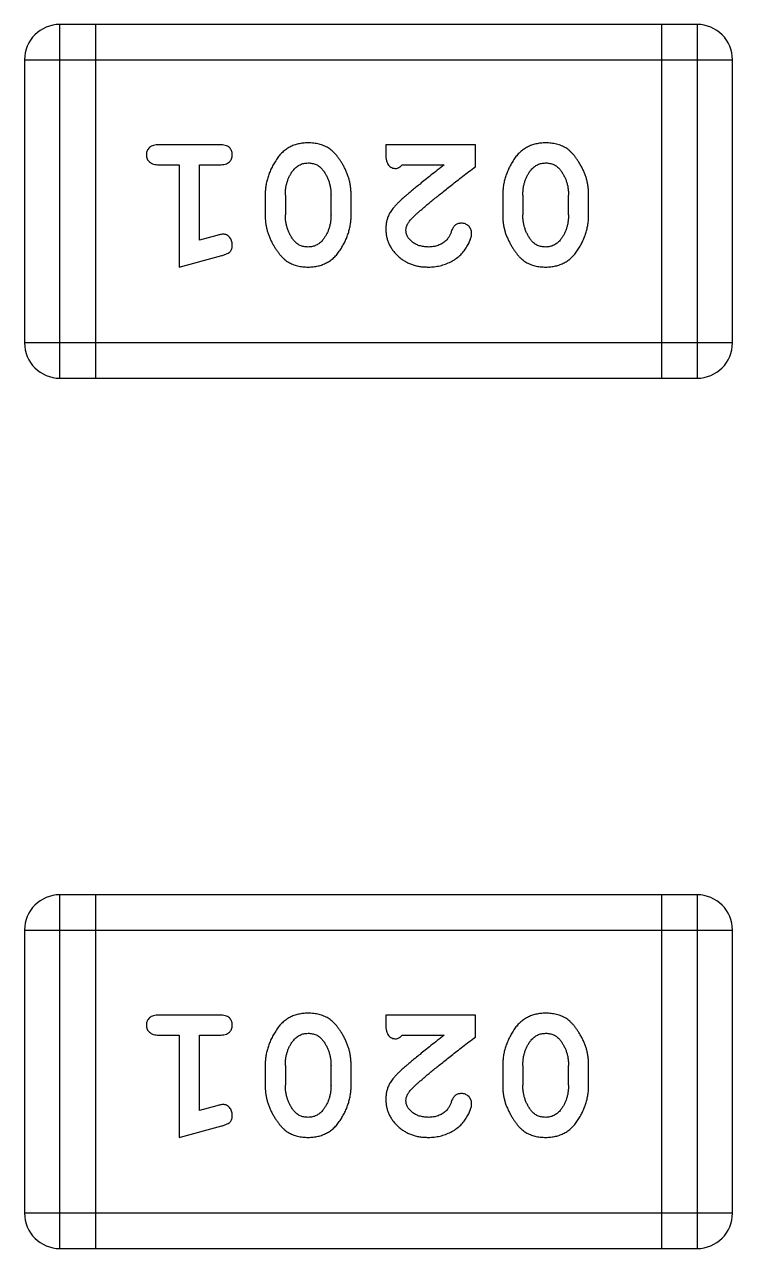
# Model space of a CAD drawing. Header units: millimetres. Extents: x 563 to 681, y 173 to 284.
# Drawn here: x 649.416 to 650.025, y 251.032 to 252.086 of the extents above; entities that cross this region are included whole.
import ezdxf

# ---------------------------------------------------------------- set-up
doc = ezdxf.new("R2010")
doc.units = ezdxf.units.MM
doc.header["$LTSCALE"] = 30.734
doc.layers.get('0').update_dxf_attribs({"linetype": 'CONTINUOUS'})

msp = doc.modelspace()

# ---------------------------------------------------------------- linework, layer by layer
at = {"linetype": 'Continuous'}
for p, q in [((649.9947, 252.0865), (649.4461, 252.0865)), ((649.4461, 251.7817), (649.4461, 252.0865)), ((649.4766, 252.0865), (649.4766, 251.7817)), ((649.9642, 252.0865), (649.9642, 251.7817)), ((649.9947, 252.0865), (649.9947, 251.7817)), ((649.4156, 252.056), (650.0252, 252.056)), ((649.4156, 252.056), (649.4156, 251.8121)), ((650.0252, 251.8121), (650.0252, 252.056)), ((649.5835, 251.9828), (649.5316, 251.9828)), ((649.8038, 251.9828), (649.7267, 251.9828)), ((649.7267, 251.9828), (649.7267, 251.975)), ((649.8038, 251.9639), (649.8038, 251.9828)), ((649.5316, 251.9655), (649.5489, 251.9655)), ((649.5489, 251.9655), (649.5489, 251.8774)), ((649.5662, 251.9655), (649.5835, 251.9655)), ((649.5662, 251.9006), (649.5662, 251.9655)), ((649.7408, 251.9655), (649.777, 251.9655)), ((649.6229, 251.9398), (649.6229, 251.922)), ((649.6402, 251.9395), (649.6402, 251.9223)), ((649.6795, 251.9223), (649.6795, 251.9395)), ((649.6968, 251.922), (649.6968, 251.9398)), ((649.8274, 251.9398), (649.8274, 251.922)), ((649.8447, 251.9395), (649.8447, 251.9223)), ((649.884, 251.9223), (649.884, 251.9395)), ((649.9013, 251.922), (649.9013, 251.9398)), ((649.5812, 251.9047), (649.5662, 251.9006)), ((649.5489, 251.8774), (649.5855, 251.8873)), ((650.0252, 251.8121), (649.4156, 251.8121)), ((649.4461, 251.7817), (649.9947, 251.7817)), ((649.9947, 251.3365), (649.4461, 251.3365)), ((649.4461, 251.0317), (649.4461, 251.3365)), ((649.4766, 251.3365), (649.4766, 251.0317)), ((649.9642, 251.3365), (649.9642, 251.0317)), ((649.9947, 251.3365), (649.9947, 251.0317)), ((649.4156, 251.306), (650.0252, 251.306)), ((649.4156, 251.306), (649.4156, 251.0621)), ((650.0252, 251.0621), (650.0252, 251.306)), ((649.5835, 251.2328), (649.5316, 251.2328)), ((649.8038, 251.2328), (649.7267, 251.2328)), ((649.7267, 251.2328), (649.7267, 251.225)), ((649.8038, 251.2139), (649.8038, 251.2328)), ((649.5316, 251.2155), (649.5489, 251.2155)), ((649.5489, 251.2155), (649.5489, 251.1274)), ((649.5662, 251.2155), (649.5835, 251.2155)), ((649.5662, 251.1506), (649.5662, 251.2155)), ((649.7408, 251.2155), (649.777, 251.2155)), ((649.6229, 251.1898), (649.6229, 251.172)), ((649.6402, 251.1895), (649.6402, 251.1723)), ((649.6795, 251.1723), (649.6795, 251.1895)), ((649.6968, 251.172), (649.6968, 251.1898)), ((649.8274, 251.1898), (649.8274, 251.172)), ((649.8447, 251.1895), (649.8447, 251.1723)), ((649.884, 251.1723), (649.884, 251.1895)), ((649.9013, 251.172), (649.9013, 251.1898)), ((649.5812, 251.1547), (649.5662, 251.1506)), ((649.5489, 251.1274), (649.5855, 251.1373)), ((650.0252, 251.0621), (649.4156, 251.0621)), ((649.4461, 251.0317), (649.9947, 251.0317))]:
    msp.add_line(p, q, dxfattribs=at)
for centre, start, end in [((649.4461, 252.056), 90, 180), ((649.9947, 252.056), 360, 90), ((649.4461, 251.8121), 180, 270), ((649.9947, 251.8121), 270, 360), ((649.4461, 251.306), 90, 180), ((649.9947, 251.306), 360, 90), ((649.4461, 251.0621), 180, 270), ((649.9947, 251.0621), 270, 360)]:
    msp.add_arc(centre, 0.0305, start, end, dxfattribs=at)
for points, knots in [([(649.5316, 251.9828), (649.5307, 251.9828), (649.529, 251.9828), (649.5267, 251.9823), (649.5248, 251.9816), (649.5232, 251.9805), (649.522, 251.9792), (649.5212, 251.9777), (649.5207, 251.976), (649.5206, 251.9748), (649.5206, 251.9742)], [0, 0, 0, 0, 0.169012, 0.317488, 0.445429, 0.560977, 0.67065, 0.776666, 0.88492, 1, 1, 1, 1]), ([(649.5945, 251.9742), (649.5945, 251.9748), (649.5944, 251.976), (649.5939, 251.9777), (649.5931, 251.9792), (649.592, 251.9805), (649.5904, 251.9816), (649.5884, 251.9823), (649.5861, 251.9828), (649.5844, 251.9828), (649.5835, 251.9828)], [0, 0, 0, 0, 0.115051, 0.223278, 0.329269, 0.437893, 0.554681, 0.682591, 0.83103, 1, 1, 1, 1]), ([(649.6598, 251.9844), (649.6583, 251.9844), (649.6555, 251.9843), (649.6514, 251.9836), (649.6476, 251.9825), (649.644, 251.9809), (649.6407, 251.9788), (649.6376, 251.9763), (649.6348, 251.9734), (649.6324, 251.97), (649.6302, 251.9664), (649.6282, 251.9627), (649.6266, 251.959), (649.6252, 251.9552), (649.6242, 251.9514), (649.6234, 251.9476), (649.6229, 251.9437), (649.6229, 251.9411), (649.6229, 251.9398)], [0, 0, 0, 0, 0.067217, 0.131051, 0.19272, 0.252824, 0.312745, 0.373449, 0.436041, 0.501494, 0.567761, 0.632087, 0.695096, 0.757109, 0.817993, 0.878657, 0.939311, 1, 1, 1, 1]), ([(649.6968, 251.9398), (649.6968, 251.9409), (649.6967, 251.943), (649.6964, 251.9462), (649.696, 251.9493), (649.6952, 251.9524), (649.6944, 251.9554), (649.6932, 251.9584), (649.692, 251.9614), (649.6905, 251.9643), (649.6889, 251.967), (649.6873, 251.9695), (649.6857, 251.9719), (649.684, 251.974), (649.6823, 251.9758), (649.6806, 251.9775), (649.6789, 251.9789), (649.6765, 251.9805), (649.6733, 251.9821), (649.6691, 251.9834), (649.6646, 251.9843), (649.6614, 251.9844), (649.6598, 251.9844)], [0, 0, 0, 0, 0.049886, 0.09882, 0.148132, 0.19689, 0.246038, 0.295176, 0.345305, 0.395692, 0.445312, 0.491875, 0.535813, 0.577009, 0.616081, 0.652689, 0.687585, 0.720206, 0.785062, 0.85223, 0.923759, 1, 1, 1, 1]), ([(649.8643, 251.9844), (649.8628, 251.9844), (649.86, 251.9843), (649.8559, 251.9836), (649.8521, 251.9825), (649.8485, 251.9809), (649.8452, 251.9788), (649.8421, 251.9763), (649.8393, 251.9734), (649.8369, 251.97), (649.8347, 251.9664), (649.8327, 251.9627), (649.8311, 251.959), (649.8297, 251.9552), (649.8287, 251.9514), (649.8279, 251.9476), (649.8275, 251.9437), (649.8274, 251.9411), (649.8274, 251.9398)], [0, 0, 0, 0, 0.067217, 0.131051, 0.19272, 0.252824, 0.312745, 0.373449, 0.436041, 0.501494, 0.567761, 0.632087, 0.695096, 0.757109, 0.817993, 0.878657, 0.939311, 1, 1, 1, 1]), ([(649.9013, 251.9398), (649.9013, 251.9409), (649.9013, 251.943), (649.9009, 251.9462), (649.9005, 251.9493), (649.8998, 251.9524), (649.8989, 251.9554), (649.8978, 251.9584), (649.8965, 251.9614), (649.895, 251.9643), (649.8934, 251.967), (649.8918, 251.9695), (649.8902, 251.9719), (649.8885, 251.974), (649.8868, 251.9758), (649.8851, 251.9775), (649.8834, 251.9789), (649.881, 251.9805), (649.8779, 251.9821), (649.8737, 251.9834), (649.8691, 251.9843), (649.8659, 251.9844), (649.8643, 251.9844)], [0, 0, 0, 0, 0.049886, 0.09882, 0.148132, 0.19689, 0.246038, 0.295176, 0.345305, 0.395692, 0.445312, 0.491875, 0.535813, 0.577009, 0.616081, 0.652689, 0.687585, 0.720206, 0.785062, 0.85223, 0.923759, 1, 1, 1, 1]), ([(649.5206, 251.9742), (649.5206, 251.9736), (649.5207, 251.9724), (649.5212, 251.9707), (649.522, 251.9692), (649.5232, 251.9679), (649.5248, 251.9668), (649.5267, 251.966), (649.529, 251.9656), (649.5307, 251.9655), (649.5316, 251.9655)], [0, 0, 0, 0, 0.11517, 0.223509, 0.328254, 0.438012, 0.553651, 0.682263, 0.830856, 1, 1, 1, 1]), ([(649.5835, 251.9655), (649.5844, 251.9655), (649.5861, 251.9656), (649.5884, 251.966), (649.5904, 251.9668), (649.592, 251.9679), (649.5931, 251.9692), (649.5939, 251.9707), (649.5944, 251.9724), (649.5945, 251.9736), (649.5945, 251.9742)], [0, 0, 0, 0, 0.169102, 0.317658, 0.446239, 0.563118, 0.671828, 0.776546, 0.884858, 1, 1, 1, 1]), ([(649.7267, 251.975), (649.7267, 251.9739), (649.7267, 251.9719), (649.7272, 251.9692), (649.7279, 251.967), (649.7289, 251.9652), (649.7302, 251.9639), (649.7318, 251.963), (649.7335, 251.9625), (649.7347, 251.9624), (649.7353, 251.9624)], [0, 0, 0, 0, 0.1844, 0.34094, 0.473574, 0.586824, 0.690029, 0.789175, 0.890445, 1, 1, 1, 1]), ([(649.6402, 251.9395), (649.6402, 251.9406), (649.6402, 251.9427), (649.6406, 251.9457), (649.6411, 251.9486), (649.642, 251.9514), (649.6429, 251.9541), (649.6442, 251.9566), (649.6457, 251.9591), (649.6468, 251.9606), (649.6474, 251.9613)], [0, 0, 0, 0, 0.135449, 0.266263, 0.393429, 0.516942, 0.639128, 0.758779, 0.879341, 1, 1, 1, 1]), ([(649.6474, 251.9613), (649.6478, 251.9618), (649.6486, 251.9627), (649.6499, 251.9638), (649.6514, 251.9648), (649.6529, 251.9657), (649.6545, 251.9663), (649.6561, 251.9668), (649.6579, 251.967), (649.6591, 251.9671), (649.6597, 251.9671)], [0, 0, 0, 0, 0.129853, 0.25607, 0.380154, 0.49978, 0.62208, 0.743277, 0.868791, 1, 1, 1, 1]), ([(649.6597, 251.9671), (649.6603, 251.9671), (649.6616, 251.9671), (649.6634, 251.9668), (649.6651, 251.9664), (649.6667, 251.9658), (649.6682, 251.9651), (649.6695, 251.9641), (649.6707, 251.9631), (649.6715, 251.9622), (649.6718, 251.9618)], [0, 0, 0, 0, 0.139844, 0.271849, 0.399162, 0.521619, 0.6402, 0.758957, 0.87828, 1, 1, 1, 1]), ([(649.6718, 251.9618), (649.6725, 251.961), (649.6737, 251.9594), (649.6752, 251.9569), (649.6766, 251.9543), (649.6776, 251.9515), (649.6784, 251.9487), (649.6791, 251.9457), (649.6794, 251.9426), (649.6795, 251.9406), (649.6795, 251.9395)], [0, 0, 0, 0, 0.124927, 0.248361, 0.370889, 0.492583, 0.61616, 0.741472, 0.869044, 1, 1, 1, 1]), ([(649.7353, 251.9624), (649.7358, 251.9624), (649.7367, 251.9625), (649.7381, 251.9632), (649.7395, 251.9642), (649.7404, 251.965), (649.7408, 251.9655)], [0, 0, 0, 0, 0.20611, 0.432681, 0.695597, 1, 1, 1, 1]), ([(649.777, 251.9655), (649.775, 251.964), (649.7712, 251.961), (649.7657, 251.9567), (649.7608, 251.9527), (649.7563, 251.9491), (649.7524, 251.946), (649.7489, 251.9431), (649.746, 251.9407), (649.7443, 251.9392), (649.7435, 251.9385)], [0, 0, 0, 0, 0.176662, 0.337826, 0.484741, 0.617764, 0.73494, 0.837793, 0.926412, 1, 1, 1, 1]), ([(649.7488, 251.919), (649.7492, 251.9194), (649.7502, 251.9204), (649.7518, 251.922), (649.7536, 251.9237), (649.7558, 251.9256), (649.7583, 251.9277), (649.761, 251.9301), (649.764, 251.9326), (649.7673, 251.9353), (649.7709, 251.9382), (649.7748, 251.9413), (649.7789, 251.9446), (649.7833, 251.9481), (649.7881, 251.9518), (649.793, 251.9557), (649.7983, 251.9597), (649.8019, 251.9625), (649.8038, 251.9639)], [0, 0, 0, 0, 0.026647, 0.057942, 0.094152, 0.134806, 0.180631, 0.231142, 0.286385, 0.346321, 0.411439, 0.481035, 0.555329, 0.634592, 0.718826, 0.807759, 0.901393, 1, 1, 1, 1]), ([(649.8447, 251.9395), (649.8447, 251.9406), (649.8448, 251.9427), (649.8451, 251.9457), (649.8456, 251.9486), (649.8465, 251.9514), (649.8474, 251.9541), (649.8487, 251.9566), (649.8502, 251.9591), (649.8513, 251.9606), (649.8519, 251.9613)], [0, 0, 0, 0, 0.135449, 0.266263, 0.393429, 0.516942, 0.639128, 0.758779, 0.879341, 1, 1, 1, 1]), ([(649.8519, 251.9613), (649.8523, 251.9618), (649.8531, 251.9627), (649.8545, 251.9638), (649.8559, 251.9648), (649.8574, 251.9657), (649.859, 251.9663), (649.8606, 251.9668), (649.8624, 251.967), (649.8636, 251.9671), (649.8642, 251.9671)], [0, 0, 0, 0, 0.129853, 0.25607, 0.380154, 0.49978, 0.62208, 0.743277, 0.868791, 1, 1, 1, 1]), ([(649.8642, 251.9671), (649.8649, 251.9671), (649.8661, 251.9671), (649.8679, 251.9668), (649.8696, 251.9664), (649.8712, 251.9658), (649.8727, 251.9651), (649.874, 251.9641), (649.8753, 251.9631), (649.876, 251.9622), (649.8764, 251.9618)], [0, 0, 0, 0, 0.139844, 0.271849, 0.399162, 0.521619, 0.6402, 0.758957, 0.87828, 1, 1, 1, 1]), ([(649.8764, 251.9618), (649.877, 251.961), (649.8782, 251.9594), (649.8797, 251.9569), (649.8811, 251.9543), (649.8821, 251.9515), (649.883, 251.9487), (649.8836, 251.9457), (649.8839, 251.9426), (649.884, 251.9406), (649.884, 251.9395)], [0, 0, 0, 0, 0.124927, 0.248361, 0.370889, 0.492583, 0.61616, 0.741472, 0.869044, 1, 1, 1, 1]), ([(649.7435, 251.9385), (649.7426, 251.9377), (649.7409, 251.9362), (649.7385, 251.934), (649.7364, 251.9319), (649.7345, 251.9299), (649.7329, 251.928), (649.7316, 251.9263), (649.7304, 251.9246), (649.7293, 251.9226), (649.7282, 251.92), (649.7273, 251.9169), (649.7268, 251.9136), (649.7267, 251.9113), (649.7267, 251.9102)], [0, 0, 0, 0, 0.103002, 0.197728, 0.285279, 0.365235, 0.437224, 0.502446, 0.560545, 0.611446, 0.707576, 0.80349, 0.900532, 1, 1, 1, 1]), ([(649.6229, 251.922), (649.6229, 251.921), (649.6229, 251.9188), (649.6232, 251.9156), (649.6237, 251.9125), (649.6244, 251.9094), (649.6253, 251.9063), (649.6264, 251.9033), (649.6277, 251.9004), (649.6292, 251.8975), (649.6308, 251.8948), (649.6325, 251.8922), (649.6341, 251.8899), (649.6358, 251.8878), (649.6375, 251.8859), (649.6392, 251.8843), (649.641, 251.8828), (649.6433, 251.8813), (649.6465, 251.8797), (649.6507, 251.8784), (649.6552, 251.8776), (649.6584, 251.8775), (649.66, 251.8774)], [0, 0, 0, 0, 0.049855, 0.099516, 0.148482, 0.19758, 0.246804, 0.296268, 0.346517, 0.397047, 0.446826, 0.49336, 0.537801, 0.579207, 0.617974, 0.654833, 0.689171, 0.722088, 0.786392, 0.853518, 0.924186, 1, 1, 1, 1]), ([(649.6477, 251.9), (649.6471, 251.9008), (649.6459, 251.9024), (649.6444, 251.905), (649.6431, 251.9076), (649.642, 251.9104), (649.6412, 251.9132), (649.6406, 251.9161), (649.6402, 251.9192), (649.6402, 251.9213), (649.6402, 251.9223)], [0, 0, 0, 0, 0.125331, 0.248948, 0.371201, 0.494032, 0.616811, 0.742104, 0.868849, 1, 1, 1, 1]), ([(649.66, 251.8774), (649.6614, 251.8775), (649.6642, 251.8775), (649.6683, 251.8783), (649.6722, 251.8794), (649.6757, 251.881), (649.679, 251.883), (649.6821, 251.8855), (649.6849, 251.8885), (649.6873, 251.8919), (649.6895, 251.8955), (649.6915, 251.8992), (649.6931, 251.9029), (649.6945, 251.9066), (649.6955, 251.9104), (649.6963, 251.9143), (649.6967, 251.9181), (649.6968, 251.9207), (649.6968, 251.922)], [0, 0, 0, 0, 0.06692, 0.130834, 0.19258, 0.252759, 0.312631, 0.373411, 0.436359, 0.501894, 0.568244, 0.632472, 0.69556, 0.757163, 0.818592, 0.878885, 0.939235, 1, 1, 1, 1]), ([(649.6795, 251.9223), (649.6795, 251.9213), (649.6794, 251.9192), (649.6791, 251.9161), (649.6785, 251.9132), (649.6777, 251.9104), (649.6767, 251.9077), (649.6754, 251.9052), (649.674, 251.9028), (649.6728, 251.9013), (649.6722, 251.9005)], [0, 0, 0, 0, 0.135446, 0.266257, 0.393419, 0.517936, 0.639137, 0.758785, 0.879345, 1, 1, 1, 1]), ([(649.744, 251.9093), (649.7441, 251.91), (649.7442, 251.9117), (649.7452, 251.9141), (649.7467, 251.9166), (649.748, 251.9181), (649.7488, 251.919)], [0, 0, 0, 0, 0.212836, 0.442809, 0.70317, 1, 1, 1, 1]), ([(649.8274, 251.922), (649.8274, 251.921), (649.8274, 251.9188), (649.8277, 251.9156), (649.8283, 251.9125), (649.8289, 251.9094), (649.8298, 251.9063), (649.831, 251.9033), (649.8323, 251.9004), (649.8338, 251.8975), (649.8354, 251.8948), (649.837, 251.8922), (649.8386, 251.8899), (649.8403, 251.8878), (649.842, 251.8859), (649.8437, 251.8843), (649.8455, 251.8828), (649.8478, 251.8813), (649.851, 251.8797), (649.8552, 251.8784), (649.8597, 251.8776), (649.8629, 251.8775), (649.8645, 251.8774)], [0, 0, 0, 0, 0.049855, 0.099516, 0.148482, 0.19758, 0.246804, 0.296268, 0.346517, 0.397047, 0.446826, 0.49336, 0.537801, 0.579207, 0.617974, 0.654833, 0.689171, 0.722088, 0.786392, 0.853518, 0.924186, 1, 1, 1, 1]), ([(649.8522, 251.9), (649.8516, 251.9008), (649.8504, 251.9024), (649.8489, 251.905), (649.8476, 251.9076), (649.8465, 251.9104), (649.8457, 251.9132), (649.8451, 251.9161), (649.8447, 251.9192), (649.8447, 251.9213), (649.8447, 251.9223)], [0, 0, 0, 0, 0.125331, 0.248948, 0.371201, 0.494032, 0.616811, 0.742104, 0.868849, 1, 1, 1, 1]), ([(649.8645, 251.8774), (649.8659, 251.8775), (649.8688, 251.8775), (649.8728, 251.8783), (649.8767, 251.8794), (649.8803, 251.881), (649.8836, 251.883), (649.8866, 251.8855), (649.8894, 251.8885), (649.8919, 251.8919), (649.8941, 251.8955), (649.896, 251.8992), (649.8976, 251.9029), (649.899, 251.9066), (649.9, 251.9104), (649.9008, 251.9143), (649.9012, 251.9181), (649.9013, 251.9207), (649.9013, 251.922)], [0, 0, 0, 0, 0.06692, 0.130834, 0.19258, 0.252759, 0.312631, 0.373411, 0.436359, 0.501894, 0.568244, 0.632472, 0.69556, 0.757163, 0.818592, 0.878885, 0.939235, 1, 1, 1, 1]), ([(649.884, 251.9223), (649.884, 251.9213), (649.8839, 251.9192), (649.8836, 251.9161), (649.883, 251.9132), (649.8822, 251.9104), (649.8812, 251.9077), (649.8799, 251.9052), (649.8785, 251.9028), (649.8773, 251.9013), (649.8768, 251.9005)], [0, 0, 0, 0, 0.135446, 0.266257, 0.393419, 0.517936, 0.639137, 0.758785, 0.879345, 1, 1, 1, 1]), ([(649.7267, 251.9102), (649.7267, 251.9091), (649.7268, 251.9069), (649.7273, 251.9036), (649.7281, 251.9005), (649.7292, 251.8976), (649.7307, 251.8947), (649.7325, 251.892), (649.7346, 251.8894), (649.737, 251.887), (649.7396, 251.8847), (649.7425, 251.8828), (649.7455, 251.8811), (649.7487, 251.8797), (649.7521, 251.8787), (649.7557, 251.8779), (649.7595, 251.8775), (649.762, 251.8775), (649.7634, 251.8774)], [0, 0, 0, 0, 0.060981, 0.120256, 0.178148, 0.236115, 0.293993, 0.352864, 0.413358, 0.476056, 0.539296, 0.602396, 0.665116, 0.728325, 0.792919, 0.859317, 0.928302, 1, 1, 1, 1]), ([(649.7635, 251.8947), (649.7621, 251.8948), (649.7594, 251.8949), (649.7556, 251.8957), (649.7522, 251.8971), (649.7493, 251.899), (649.747, 251.9013), (649.7452, 251.9037), (649.7442, 251.9065), (649.7441, 251.9083), (649.744, 251.9093)], [0, 0, 0, 0, 0.156344, 0.299348, 0.4327, 0.561, 0.682299, 0.791883, 0.89611, 1, 1, 1, 1]), ([(649.7833, 251.9086), (649.783, 251.9077), (649.7824, 251.906), (649.7812, 251.9037), (649.7799, 251.9017), (649.7789, 251.9006), (649.7784, 251.9001)], [0, 0, 0, 0, 0.285518, 0.544185, 0.781367, 1, 1, 1, 1]), ([(649.7918, 251.9152), (649.7913, 251.9152), (649.7904, 251.9151), (649.789, 251.9149), (649.7877, 251.9144), (649.7866, 251.9137), (649.7856, 251.9128), (649.7847, 251.9116), (649.7839, 251.9102), (649.7835, 251.9092), (649.7833, 251.9086)], [0, 0, 0, 0, 0.127347, 0.246131, 0.359406, 0.470543, 0.586092, 0.711469, 0.847022, 1, 1, 1, 1]), ([(649.8006, 251.9067), (649.8006, 251.9073), (649.8005, 251.9084), (649.8, 251.9099), (649.7992, 251.9114), (649.7981, 251.9127), (649.7967, 251.9138), (649.7952, 251.9146), (649.7935, 251.9151), (649.7924, 251.9152), (649.7918, 251.9152)], [0, 0, 0, 0, 0.120856, 0.239483, 0.360995, 0.490166, 0.620982, 0.746416, 0.870253, 1, 1, 1, 1]), ([(649.5867, 251.9057), (649.5863, 251.9057), (649.5856, 251.9057), (649.5843, 251.9055), (649.5828, 251.9051), (649.5818, 251.9049), (649.5812, 251.9047)], [0, 0, 0, 0, 0.183151, 0.413144, 0.682305, 1, 1, 1, 1]), ([(649.5945, 251.8965), (649.5945, 251.8971), (649.5945, 251.8983), (649.594, 251.9001), (649.5933, 251.9017), (649.5923, 251.9031), (649.591, 251.9043), (649.5897, 251.9051), (649.5882, 251.9056), (649.5872, 251.9057), (649.5867, 251.9057)], [0, 0, 0, 0, 0.138815, 0.27042, 0.39836, 0.52875, 0.654955, 0.771147, 0.884581, 1, 1, 1, 1]), ([(649.6599, 251.8947), (649.6592, 251.8947), (649.658, 251.8948), (649.6562, 251.895), (649.6545, 251.8954), (649.6529, 251.896), (649.6515, 251.8968), (649.6501, 251.8977), (649.6488, 251.8988), (649.6481, 251.8996), (649.6477, 251.9)], [0, 0, 0, 0, 0.138115, 0.270177, 0.397547, 0.520057, 0.63869, 0.757499, 0.878226, 1, 1, 1, 1]), ([(649.6722, 251.9005), (649.6718, 251.9001), (649.671, 251.8992), (649.6697, 251.898), (649.6683, 251.897), (649.6668, 251.8962), (649.6652, 251.8955), (649.6635, 251.8951), (649.6617, 251.8948), (649.6605, 251.8947), (649.6599, 251.8947)], [0, 0, 0, 0, 0.13042, 0.256046, 0.378133, 0.498725, 0.620452, 0.742761, 0.869406, 1, 1, 1, 1]), ([(649.7634, 251.8774), (649.7651, 251.8775), (649.7684, 251.8776), (649.7734, 251.8785), (649.7781, 251.8799), (649.7826, 251.8819), (649.7867, 251.8843), (649.7904, 251.8872), (649.7935, 251.8904), (649.796, 251.894), (649.798, 251.8976), (649.7995, 251.9009), (649.8004, 251.9039), (649.8006, 251.9059), (649.8006, 251.9067)], [0, 0, 0, 0, 0.098286, 0.193983, 0.289056, 0.384352, 0.477435, 0.566197, 0.652355, 0.737986, 0.818188, 0.887401, 0.94802, 1, 1, 1, 1]), ([(649.7784, 251.9001), (649.7779, 251.8997), (649.7769, 251.8988), (649.7752, 251.8977), (649.7735, 251.8968), (649.7717, 251.8961), (649.7698, 251.8954), (649.7677, 251.8951), (649.7656, 251.8948), (649.7642, 251.8947), (649.7635, 251.8947)], [0, 0, 0, 0, 0.121873, 0.243139, 0.363336, 0.485133, 0.607572, 0.734701, 0.864814, 1, 1, 1, 1]), ([(649.8644, 251.8947), (649.8638, 251.8947), (649.8625, 251.8948), (649.8607, 251.895), (649.859, 251.8954), (649.8574, 251.896), (649.856, 251.8968), (649.8546, 251.8977), (649.8533, 251.8988), (649.8526, 251.8996), (649.8522, 251.9)], [0, 0, 0, 0, 0.138115, 0.270177, 0.397547, 0.520057, 0.63869, 0.757499, 0.878226, 1, 1, 1, 1]), ([(649.8768, 251.9005), (649.8763, 251.9001), (649.8755, 251.8992), (649.8742, 251.898), (649.8728, 251.897), (649.8713, 251.8962), (649.8697, 251.8955), (649.868, 251.8951), (649.8662, 251.8948), (649.865, 251.8947), (649.8644, 251.8947)], [0, 0, 0, 0, 0.13042, 0.256046, 0.378133, 0.498725, 0.620452, 0.742761, 0.869406, 1, 1, 1, 1]), ([(649.5855, 251.8873), (649.5863, 251.8876), (649.5879, 251.888), (649.59, 251.8889), (649.5916, 251.8898), (649.5928, 251.8908), (649.5936, 251.892), (649.5941, 251.8933), (649.5945, 251.8948), (649.5945, 251.8959), (649.5945, 251.8965)], [0, 0, 0, 0, 0.187321, 0.344927, 0.475328, 0.579604, 0.674244, 0.773631, 0.882025, 1, 1, 1, 1]), ([(649.5316, 251.2328), (649.5307, 251.2328), (649.529, 251.2328), (649.5267, 251.2323), (649.5248, 251.2316), (649.5232, 251.2305), (649.522, 251.2292), (649.5212, 251.2277), (649.5207, 251.226), (649.5206, 251.2248), (649.5206, 251.2242)], [0, 0, 0, 0, 0.169012, 0.317488, 0.445429, 0.560977, 0.67065, 0.776666, 0.88492, 1, 1, 1, 1]), ([(649.5945, 251.2242), (649.5945, 251.2248), (649.5944, 251.226), (649.5939, 251.2277), (649.5931, 251.2292), (649.592, 251.2305), (649.5904, 251.2316), (649.5884, 251.2323), (649.5861, 251.2328), (649.5844, 251.2328), (649.5835, 251.2328)], [0, 0, 0, 0, 0.115051, 0.223278, 0.329269, 0.437893, 0.554681, 0.682591, 0.83103, 1, 1, 1, 1]), ([(649.6598, 251.2344), (649.6583, 251.2344), (649.6555, 251.2343), (649.6514, 251.2336), (649.6476, 251.2325), (649.644, 251.2309), (649.6407, 251.2288), (649.6376, 251.2263), (649.6348, 251.2234), (649.6324, 251.22), (649.6302, 251.2164), (649.6282, 251.2127), (649.6266, 251.209), (649.6252, 251.2052), (649.6242, 251.2014), (649.6234, 251.1976), (649.6229, 251.1937), (649.6229, 251.1911), (649.6229, 251.1898)], [0, 0, 0, 0, 0.067217, 0.131051, 0.19272, 0.252824, 0.312745, 0.373449, 0.436041, 0.501494, 0.567761, 0.632087, 0.695096, 0.757109, 0.817993, 0.878657, 0.939311, 1, 1, 1, 1]), ([(649.6968, 251.1898), (649.6968, 251.1909), (649.6967, 251.193), (649.6964, 251.1962), (649.696, 251.1993), (649.6952, 251.2024), (649.6944, 251.2054), (649.6932, 251.2084), (649.692, 251.2114), (649.6905, 251.2143), (649.6889, 251.217), (649.6873, 251.2195), (649.6857, 251.2219), (649.684, 251.224), (649.6823, 251.2258), (649.6806, 251.2275), (649.6789, 251.2289), (649.6765, 251.2305), (649.6733, 251.2321), (649.6691, 251.2334), (649.6646, 251.2343), (649.6614, 251.2344), (649.6598, 251.2344)], [0, 0, 0, 0, 0.049886, 0.09882, 0.148132, 0.19689, 0.246038, 0.295176, 0.345305, 0.395692, 0.445312, 0.491875, 0.535813, 0.577009, 0.616081, 0.652689, 0.687585, 0.720206, 0.785062, 0.85223, 0.923759, 1, 1, 1, 1]), ([(649.8643, 251.2344), (649.8628, 251.2344), (649.86, 251.2343), (649.8559, 251.2336), (649.8521, 251.2325), (649.8485, 251.2309), (649.8452, 251.2288), (649.8421, 251.2263), (649.8393, 251.2234), (649.8369, 251.22), (649.8347, 251.2164), (649.8327, 251.2127), (649.8311, 251.209), (649.8297, 251.2052), (649.8287, 251.2014), (649.8279, 251.1976), (649.8275, 251.1937), (649.8274, 251.1911), (649.8274, 251.1898)], [0, 0, 0, 0, 0.067217, 0.131051, 0.19272, 0.252824, 0.312745, 0.373449, 0.436041, 0.501494, 0.567761, 0.632087, 0.695096, 0.757109, 0.817993, 0.878657, 0.939311, 1, 1, 1, 1]), ([(649.9013, 251.1898), (649.9013, 251.1909), (649.9013, 251.193), (649.9009, 251.1962), (649.9005, 251.1993), (649.8998, 251.2024), (649.8989, 251.2054), (649.8978, 251.2084), (649.8965, 251.2114), (649.895, 251.2143), (649.8934, 251.217), (649.8918, 251.2195), (649.8902, 251.2219), (649.8885, 251.224), (649.8868, 251.2258), (649.8851, 251.2275), (649.8834, 251.2289), (649.881, 251.2305), (649.8779, 251.2321), (649.8737, 251.2334), (649.8691, 251.2343), (649.8659, 251.2344), (649.8643, 251.2344)], [0, 0, 0, 0, 0.049886, 0.09882, 0.148132, 0.19689, 0.246038, 0.295176, 0.345305, 0.395692, 0.445312, 0.491875, 0.535813, 0.577009, 0.616081, 0.652689, 0.687585, 0.720206, 0.785062, 0.85223, 0.923759, 1, 1, 1, 1]), ([(649.5206, 251.2242), (649.5206, 251.2236), (649.5207, 251.2224), (649.5212, 251.2207), (649.522, 251.2192), (649.5232, 251.2179), (649.5248, 251.2168), (649.5267, 251.216), (649.529, 251.2156), (649.5307, 251.2155), (649.5316, 251.2155)], [0, 0, 0, 0, 0.11517, 0.223509, 0.328254, 0.438012, 0.553651, 0.682263, 0.830856, 1, 1, 1, 1]), ([(649.5835, 251.2155), (649.5844, 251.2155), (649.5861, 251.2156), (649.5884, 251.216), (649.5904, 251.2168), (649.592, 251.2179), (649.5931, 251.2192), (649.5939, 251.2207), (649.5944, 251.2224), (649.5945, 251.2236), (649.5945, 251.2242)], [0, 0, 0, 0, 0.169102, 0.317658, 0.446239, 0.563118, 0.671828, 0.776546, 0.884858, 1, 1, 1, 1]), ([(649.7267, 251.225), (649.7267, 251.2239), (649.7267, 251.2219), (649.7272, 251.2192), (649.7279, 251.217), (649.7289, 251.2152), (649.7302, 251.2139), (649.7318, 251.213), (649.7335, 251.2125), (649.7347, 251.2124), (649.7353, 251.2124)], [0, 0, 0, 0, 0.1844, 0.34094, 0.473574, 0.586824, 0.690029, 0.789175, 0.890445, 1, 1, 1, 1]), ([(649.6402, 251.1895), (649.6402, 251.1906), (649.6402, 251.1927), (649.6406, 251.1957), (649.6411, 251.1986), (649.642, 251.2014), (649.6429, 251.2041), (649.6442, 251.2066), (649.6457, 251.2091), (649.6468, 251.2106), (649.6474, 251.2113)], [0, 0, 0, 0, 0.135449, 0.266263, 0.393429, 0.516942, 0.639128, 0.758779, 0.879341, 1, 1, 1, 1]), ([(649.6474, 251.2113), (649.6478, 251.2118), (649.6486, 251.2127), (649.6499, 251.2138), (649.6514, 251.2148), (649.6529, 251.2157), (649.6545, 251.2163), (649.6561, 251.2168), (649.6579, 251.217), (649.6591, 251.2171), (649.6597, 251.2171)], [0, 0, 0, 0, 0.129853, 0.25607, 0.380154, 0.49978, 0.62208, 0.743277, 0.868791, 1, 1, 1, 1]), ([(649.6597, 251.2171), (649.6603, 251.2171), (649.6616, 251.2171), (649.6634, 251.2168), (649.6651, 251.2164), (649.6667, 251.2158), (649.6682, 251.2151), (649.6695, 251.2141), (649.6707, 251.2131), (649.6715, 251.2122), (649.6718, 251.2118)], [0, 0, 0, 0, 0.139844, 0.271849, 0.399162, 0.521619, 0.6402, 0.758957, 0.87828, 1, 1, 1, 1]), ([(649.6718, 251.2118), (649.6725, 251.211), (649.6737, 251.2094), (649.6752, 251.2069), (649.6766, 251.2043), (649.6776, 251.2015), (649.6784, 251.1987), (649.6791, 251.1957), (649.6794, 251.1926), (649.6795, 251.1906), (649.6795, 251.1895)], [0, 0, 0, 0, 0.124927, 0.248361, 0.370889, 0.492583, 0.61616, 0.741472, 0.869044, 1, 1, 1, 1]), ([(649.7353, 251.2124), (649.7358, 251.2124), (649.7367, 251.2125), (649.7381, 251.2132), (649.7395, 251.2142), (649.7404, 251.215), (649.7408, 251.2155)], [0, 0, 0, 0, 0.20611, 0.432681, 0.695597, 1, 1, 1, 1]), ([(649.777, 251.2155), (649.775, 251.214), (649.7712, 251.211), (649.7657, 251.2067), (649.7608, 251.2027), (649.7563, 251.1991), (649.7524, 251.196), (649.7489, 251.1931), (649.746, 251.1907), (649.7443, 251.1892), (649.7435, 251.1885)], [0, 0, 0, 0, 0.176662, 0.337826, 0.484741, 0.617764, 0.73494, 0.837793, 0.926412, 1, 1, 1, 1]), ([(649.7488, 251.169), (649.7492, 251.1694), (649.7502, 251.1704), (649.7518, 251.172), (649.7536, 251.1737), (649.7558, 251.1756), (649.7583, 251.1777), (649.761, 251.1801), (649.764, 251.1826), (649.7673, 251.1853), (649.7709, 251.1882), (649.7748, 251.1913), (649.7789, 251.1946), (649.7833, 251.1981), (649.7881, 251.2018), (649.793, 251.2057), (649.7983, 251.2097), (649.8019, 251.2125), (649.8038, 251.2139)], [0, 0, 0, 0, 0.026647, 0.057942, 0.094152, 0.134806, 0.180631, 0.231142, 0.286385, 0.346321, 0.411439, 0.481035, 0.555329, 0.634592, 0.718826, 0.807759, 0.901393, 1, 1, 1, 1]), ([(649.8447, 251.1895), (649.8447, 251.1906), (649.8448, 251.1927), (649.8451, 251.1957), (649.8456, 251.1986), (649.8465, 251.2014), (649.8474, 251.2041), (649.8487, 251.2066), (649.8502, 251.2091), (649.8513, 251.2106), (649.8519, 251.2113)], [0, 0, 0, 0, 0.135449, 0.266263, 0.393429, 0.516942, 0.639128, 0.758779, 0.879341, 1, 1, 1, 1]), ([(649.8519, 251.2113), (649.8523, 251.2118), (649.8531, 251.2127), (649.8545, 251.2138), (649.8559, 251.2148), (649.8574, 251.2157), (649.859, 251.2163), (649.8606, 251.2168), (649.8624, 251.217), (649.8636, 251.2171), (649.8642, 251.2171)], [0, 0, 0, 0, 0.129853, 0.25607, 0.380154, 0.49978, 0.62208, 0.743277, 0.868791, 1, 1, 1, 1]), ([(649.8642, 251.2171), (649.8649, 251.2171), (649.8661, 251.2171), (649.8679, 251.2168), (649.8696, 251.2164), (649.8712, 251.2158), (649.8727, 251.2151), (649.874, 251.2141), (649.8753, 251.2131), (649.876, 251.2122), (649.8764, 251.2118)], [0, 0, 0, 0, 0.139844, 0.271849, 0.399162, 0.521619, 0.6402, 0.758957, 0.87828, 1, 1, 1, 1]), ([(649.8764, 251.2118), (649.877, 251.211), (649.8782, 251.2094), (649.8797, 251.2069), (649.8811, 251.2043), (649.8821, 251.2015), (649.883, 251.1987), (649.8836, 251.1957), (649.8839, 251.1926), (649.884, 251.1906), (649.884, 251.1895)], [0, 0, 0, 0, 0.124927, 0.248361, 0.370889, 0.492583, 0.61616, 0.741472, 0.869044, 1, 1, 1, 1]), ([(649.7435, 251.1885), (649.7426, 251.1877), (649.7409, 251.1862), (649.7385, 251.184), (649.7364, 251.1819), (649.7345, 251.1799), (649.7329, 251.178), (649.7316, 251.1763), (649.7304, 251.1746), (649.7293, 251.1726), (649.7282, 251.17), (649.7273, 251.1669), (649.7268, 251.1636), (649.7267, 251.1613), (649.7267, 251.1602)], [0, 0, 0, 0, 0.103002, 0.197728, 0.285279, 0.365235, 0.437224, 0.502446, 0.560545, 0.611446, 0.707576, 0.80349, 0.900532, 1, 1, 1, 1]), ([(649.6229, 251.172), (649.6229, 251.171), (649.6229, 251.1688), (649.6232, 251.1656), (649.6237, 251.1625), (649.6244, 251.1594), (649.6253, 251.1563), (649.6264, 251.1533), (649.6277, 251.1504), (649.6292, 251.1475), (649.6308, 251.1448), (649.6325, 251.1422), (649.6341, 251.1399), (649.6358, 251.1378), (649.6375, 251.1359), (649.6392, 251.1343), (649.641, 251.1328), (649.6433, 251.1313), (649.6465, 251.1297), (649.6507, 251.1284), (649.6552, 251.1276), (649.6584, 251.1275), (649.66, 251.1274)], [0, 0, 0, 0, 0.049855, 0.099516, 0.148482, 0.19758, 0.246804, 0.296268, 0.346517, 0.397047, 0.446826, 0.49336, 0.537801, 0.579207, 0.617974, 0.654833, 0.689171, 0.722088, 0.786392, 0.853518, 0.924186, 1, 1, 1, 1]), ([(649.6477, 251.15), (649.6471, 251.1508), (649.6459, 251.1524), (649.6444, 251.155), (649.6431, 251.1576), (649.642, 251.1604), (649.6412, 251.1632), (649.6406, 251.1661), (649.6402, 251.1692), (649.6402, 251.1713), (649.6402, 251.1723)], [0, 0, 0, 0, 0.125331, 0.248948, 0.371201, 0.494032, 0.616811, 0.742104, 0.868849, 1, 1, 1, 1]), ([(649.66, 251.1274), (649.6614, 251.1275), (649.6642, 251.1275), (649.6683, 251.1283), (649.6722, 251.1294), (649.6757, 251.131), (649.679, 251.133), (649.6821, 251.1355), (649.6849, 251.1385), (649.6873, 251.1419), (649.6895, 251.1455), (649.6915, 251.1492), (649.6931, 251.1529), (649.6945, 251.1566), (649.6955, 251.1604), (649.6963, 251.1643), (649.6967, 251.1681), (649.6968, 251.1707), (649.6968, 251.172)], [0, 0, 0, 0, 0.06692, 0.130834, 0.19258, 0.252759, 0.312631, 0.373411, 0.436359, 0.501894, 0.568244, 0.632472, 0.69556, 0.757163, 0.818592, 0.878885, 0.939235, 1, 1, 1, 1]), ([(649.6795, 251.1723), (649.6795, 251.1713), (649.6794, 251.1692), (649.6791, 251.1661), (649.6785, 251.1632), (649.6777, 251.1604), (649.6767, 251.1577), (649.6754, 251.1552), (649.674, 251.1528), (649.6728, 251.1513), (649.6722, 251.1505)], [0, 0, 0, 0, 0.135446, 0.266257, 0.393419, 0.517936, 0.639137, 0.758785, 0.879345, 1, 1, 1, 1]), ([(649.8274, 251.172), (649.8274, 251.171), (649.8274, 251.1688), (649.8277, 251.1656), (649.8283, 251.1625), (649.8289, 251.1594), (649.8298, 251.1563), (649.831, 251.1533), (649.8323, 251.1504), (649.8338, 251.1475), (649.8354, 251.1448), (649.837, 251.1422), (649.8386, 251.1399), (649.8403, 251.1378), (649.842, 251.1359), (649.8437, 251.1343), (649.8455, 251.1328), (649.8478, 251.1313), (649.851, 251.1297), (649.8552, 251.1284), (649.8597, 251.1276), (649.8629, 251.1275), (649.8645, 251.1274)], [0, 0, 0, 0, 0.049855, 0.099516, 0.148482, 0.19758, 0.246804, 0.296268, 0.346517, 0.397047, 0.446826, 0.49336, 0.537801, 0.579207, 0.617974, 0.654833, 0.689171, 0.722088, 0.786392, 0.853518, 0.924186, 1, 1, 1, 1]), ([(649.8522, 251.15), (649.8516, 251.1508), (649.8504, 251.1524), (649.8489, 251.155), (649.8476, 251.1576), (649.8465, 251.1604), (649.8457, 251.1632), (649.8451, 251.1661), (649.8447, 251.1692), (649.8447, 251.1713), (649.8447, 251.1723)], [0, 0, 0, 0, 0.125331, 0.248948, 0.371201, 0.494032, 0.616811, 0.742104, 0.868849, 1, 1, 1, 1]), ([(649.8645, 251.1274), (649.8659, 251.1275), (649.8688, 251.1275), (649.8728, 251.1283), (649.8767, 251.1294), (649.8803, 251.131), (649.8836, 251.133), (649.8866, 251.1355), (649.8894, 251.1385), (649.8919, 251.1419), (649.8941, 251.1455), (649.896, 251.1492), (649.8976, 251.1529), (649.899, 251.1566), (649.9, 251.1604), (649.9008, 251.1643), (649.9012, 251.1681), (649.9013, 251.1707), (649.9013, 251.172)], [0, 0, 0, 0, 0.06692, 0.130834, 0.19258, 0.252759, 0.312631, 0.373411, 0.436359, 0.501894, 0.568244, 0.632472, 0.69556, 0.757163, 0.818592, 0.878885, 0.939235, 1, 1, 1, 1]), ([(649.884, 251.1723), (649.884, 251.1713), (649.8839, 251.1692), (649.8836, 251.1661), (649.883, 251.1632), (649.8822, 251.1604), (649.8812, 251.1577), (649.8799, 251.1552), (649.8785, 251.1528), (649.8773, 251.1513), (649.8768, 251.1505)], [0, 0, 0, 0, 0.135446, 0.266257, 0.393419, 0.517936, 0.639137, 0.758785, 0.879345, 1, 1, 1, 1]), ([(649.7267, 251.1602), (649.7267, 251.1591), (649.7268, 251.1569), (649.7273, 251.1536), (649.7281, 251.1505), (649.7292, 251.1476), (649.7307, 251.1447), (649.7325, 251.142), (649.7346, 251.1394), (649.737, 251.137), (649.7396, 251.1347), (649.7425, 251.1328), (649.7455, 251.1311), (649.7487, 251.1297), (649.7521, 251.1287), (649.7557, 251.1279), (649.7595, 251.1275), (649.762, 251.1275), (649.7634, 251.1274)], [0, 0, 0, 0, 0.060981, 0.120256, 0.178148, 0.236115, 0.293993, 0.352864, 0.413358, 0.476056, 0.539296, 0.602396, 0.665116, 0.728325, 0.792919, 0.859317, 0.928302, 1, 1, 1, 1]), ([(649.744, 251.1593), (649.7441, 251.16), (649.7442, 251.1617), (649.7452, 251.1641), (649.7467, 251.1666), (649.748, 251.1681), (649.7488, 251.169)], [0, 0, 0, 0, 0.212836, 0.442809, 0.70317, 1, 1, 1, 1]), ([(649.7635, 251.1447), (649.7621, 251.1448), (649.7594, 251.1449), (649.7556, 251.1457), (649.7522, 251.1471), (649.7493, 251.149), (649.747, 251.1513), (649.7452, 251.1537), (649.7442, 251.1565), (649.7441, 251.1583), (649.744, 251.1593)], [0, 0, 0, 0, 0.156344, 0.299348, 0.4327, 0.561, 0.682299, 0.791883, 0.89611, 1, 1, 1, 1]), ([(649.7833, 251.1586), (649.783, 251.1577), (649.7824, 251.156), (649.7812, 251.1537), (649.7799, 251.1517), (649.7789, 251.1506), (649.7784, 251.1501)], [0, 0, 0, 0, 0.285518, 0.544185, 0.781367, 1, 1, 1, 1]), ([(649.7918, 251.1652), (649.7913, 251.1652), (649.7904, 251.1651), (649.789, 251.1649), (649.7877, 251.1644), (649.7866, 251.1637), (649.7856, 251.1628), (649.7847, 251.1616), (649.7839, 251.1602), (649.7835, 251.1592), (649.7833, 251.1586)], [0, 0, 0, 0, 0.127347, 0.246131, 0.359406, 0.470543, 0.586092, 0.711469, 0.847022, 1, 1, 1, 1]), ([(649.8006, 251.1567), (649.8006, 251.1573), (649.8005, 251.1584), (649.8, 251.1599), (649.7992, 251.1614), (649.7981, 251.1627), (649.7967, 251.1638), (649.7952, 251.1646), (649.7935, 251.1651), (649.7924, 251.1652), (649.7918, 251.1652)], [0, 0, 0, 0, 0.120856, 0.239483, 0.360995, 0.490166, 0.620982, 0.746416, 0.870253, 1, 1, 1, 1]), ([(649.5867, 251.1557), (649.5863, 251.1557), (649.5856, 251.1557), (649.5843, 251.1555), (649.5828, 251.1551), (649.5818, 251.1549), (649.5812, 251.1547)], [0, 0, 0, 0, 0.183151, 0.413144, 0.682305, 1, 1, 1, 1]), ([(649.5945, 251.1465), (649.5945, 251.1471), (649.5945, 251.1483), (649.594, 251.1501), (649.5933, 251.1517), (649.5923, 251.1531), (649.591, 251.1543), (649.5897, 251.1551), (649.5882, 251.1556), (649.5872, 251.1557), (649.5867, 251.1557)], [0, 0, 0, 0, 0.138815, 0.27042, 0.39836, 0.52875, 0.654955, 0.771147, 0.884581, 1, 1, 1, 1]), ([(649.6599, 251.1447), (649.6592, 251.1447), (649.658, 251.1448), (649.6562, 251.145), (649.6545, 251.1454), (649.6529, 251.146), (649.6515, 251.1468), (649.6501, 251.1477), (649.6488, 251.1488), (649.6481, 251.1496), (649.6477, 251.15)], [0, 0, 0, 0, 0.138115, 0.270177, 0.397547, 0.520057, 0.63869, 0.757499, 0.878226, 1, 1, 1, 1]), ([(649.6722, 251.1505), (649.6718, 251.1501), (649.671, 251.1492), (649.6697, 251.148), (649.6683, 251.147), (649.6668, 251.1462), (649.6652, 251.1455), (649.6635, 251.1451), (649.6617, 251.1448), (649.6605, 251.1447), (649.6599, 251.1447)], [0, 0, 0, 0, 0.13042, 0.256046, 0.378133, 0.498725, 0.620452, 0.742761, 0.869406, 1, 1, 1, 1]), ([(649.7634, 251.1274), (649.7651, 251.1275), (649.7684, 251.1276), (649.7734, 251.1285), (649.7781, 251.1299), (649.7826, 251.1319), (649.7867, 251.1343), (649.7904, 251.1372), (649.7935, 251.1404), (649.796, 251.144), (649.798, 251.1476), (649.7995, 251.1509), (649.8004, 251.1539), (649.8006, 251.1559), (649.8006, 251.1567)], [0, 0, 0, 0, 0.098286, 0.193983, 0.289056, 0.384352, 0.477435, 0.566197, 0.652355, 0.737986, 0.818188, 0.887401, 0.94802, 1, 1, 1, 1]), ([(649.7784, 251.1501), (649.7779, 251.1497), (649.7769, 251.1488), (649.7752, 251.1477), (649.7735, 251.1468), (649.7717, 251.1461), (649.7698, 251.1454), (649.7677, 251.1451), (649.7656, 251.1448), (649.7642, 251.1447), (649.7635, 251.1447)], [0, 0, 0, 0, 0.121873, 0.243139, 0.363336, 0.485133, 0.607572, 0.734701, 0.864814, 1, 1, 1, 1]), ([(649.8644, 251.1447), (649.8638, 251.1447), (649.8625, 251.1448), (649.8607, 251.145), (649.859, 251.1454), (649.8574, 251.146), (649.856, 251.1468), (649.8546, 251.1477), (649.8533, 251.1488), (649.8526, 251.1496), (649.8522, 251.15)], [0, 0, 0, 0, 0.138115, 0.270177, 0.397547, 0.520057, 0.63869, 0.757499, 0.878226, 1, 1, 1, 1]), ([(649.8768, 251.1505), (649.8763, 251.1501), (649.8755, 251.1492), (649.8742, 251.148), (649.8728, 251.147), (649.8713, 251.1462), (649.8697, 251.1455), (649.868, 251.1451), (649.8662, 251.1448), (649.865, 251.1447), (649.8644, 251.1447)], [0, 0, 0, 0, 0.13042, 0.256046, 0.378133, 0.498725, 0.620452, 0.742761, 0.869406, 1, 1, 1, 1]), ([(649.5855, 251.1373), (649.5863, 251.1376), (649.5879, 251.138), (649.59, 251.1389), (649.5916, 251.1398), (649.5928, 251.1408), (649.5936, 251.142), (649.5941, 251.1433), (649.5945, 251.1448), (649.5945, 251.1459), (649.5945, 251.1465)], [0, 0, 0, 0, 0.187321, 0.344927, 0.475328, 0.579604, 0.674244, 0.773631, 0.882025, 1, 1, 1, 1])]:
    msp.add_open_spline(points, degree=3, knots=knots, dxfattribs=at)

doc.saveas('drawing.dxf')
